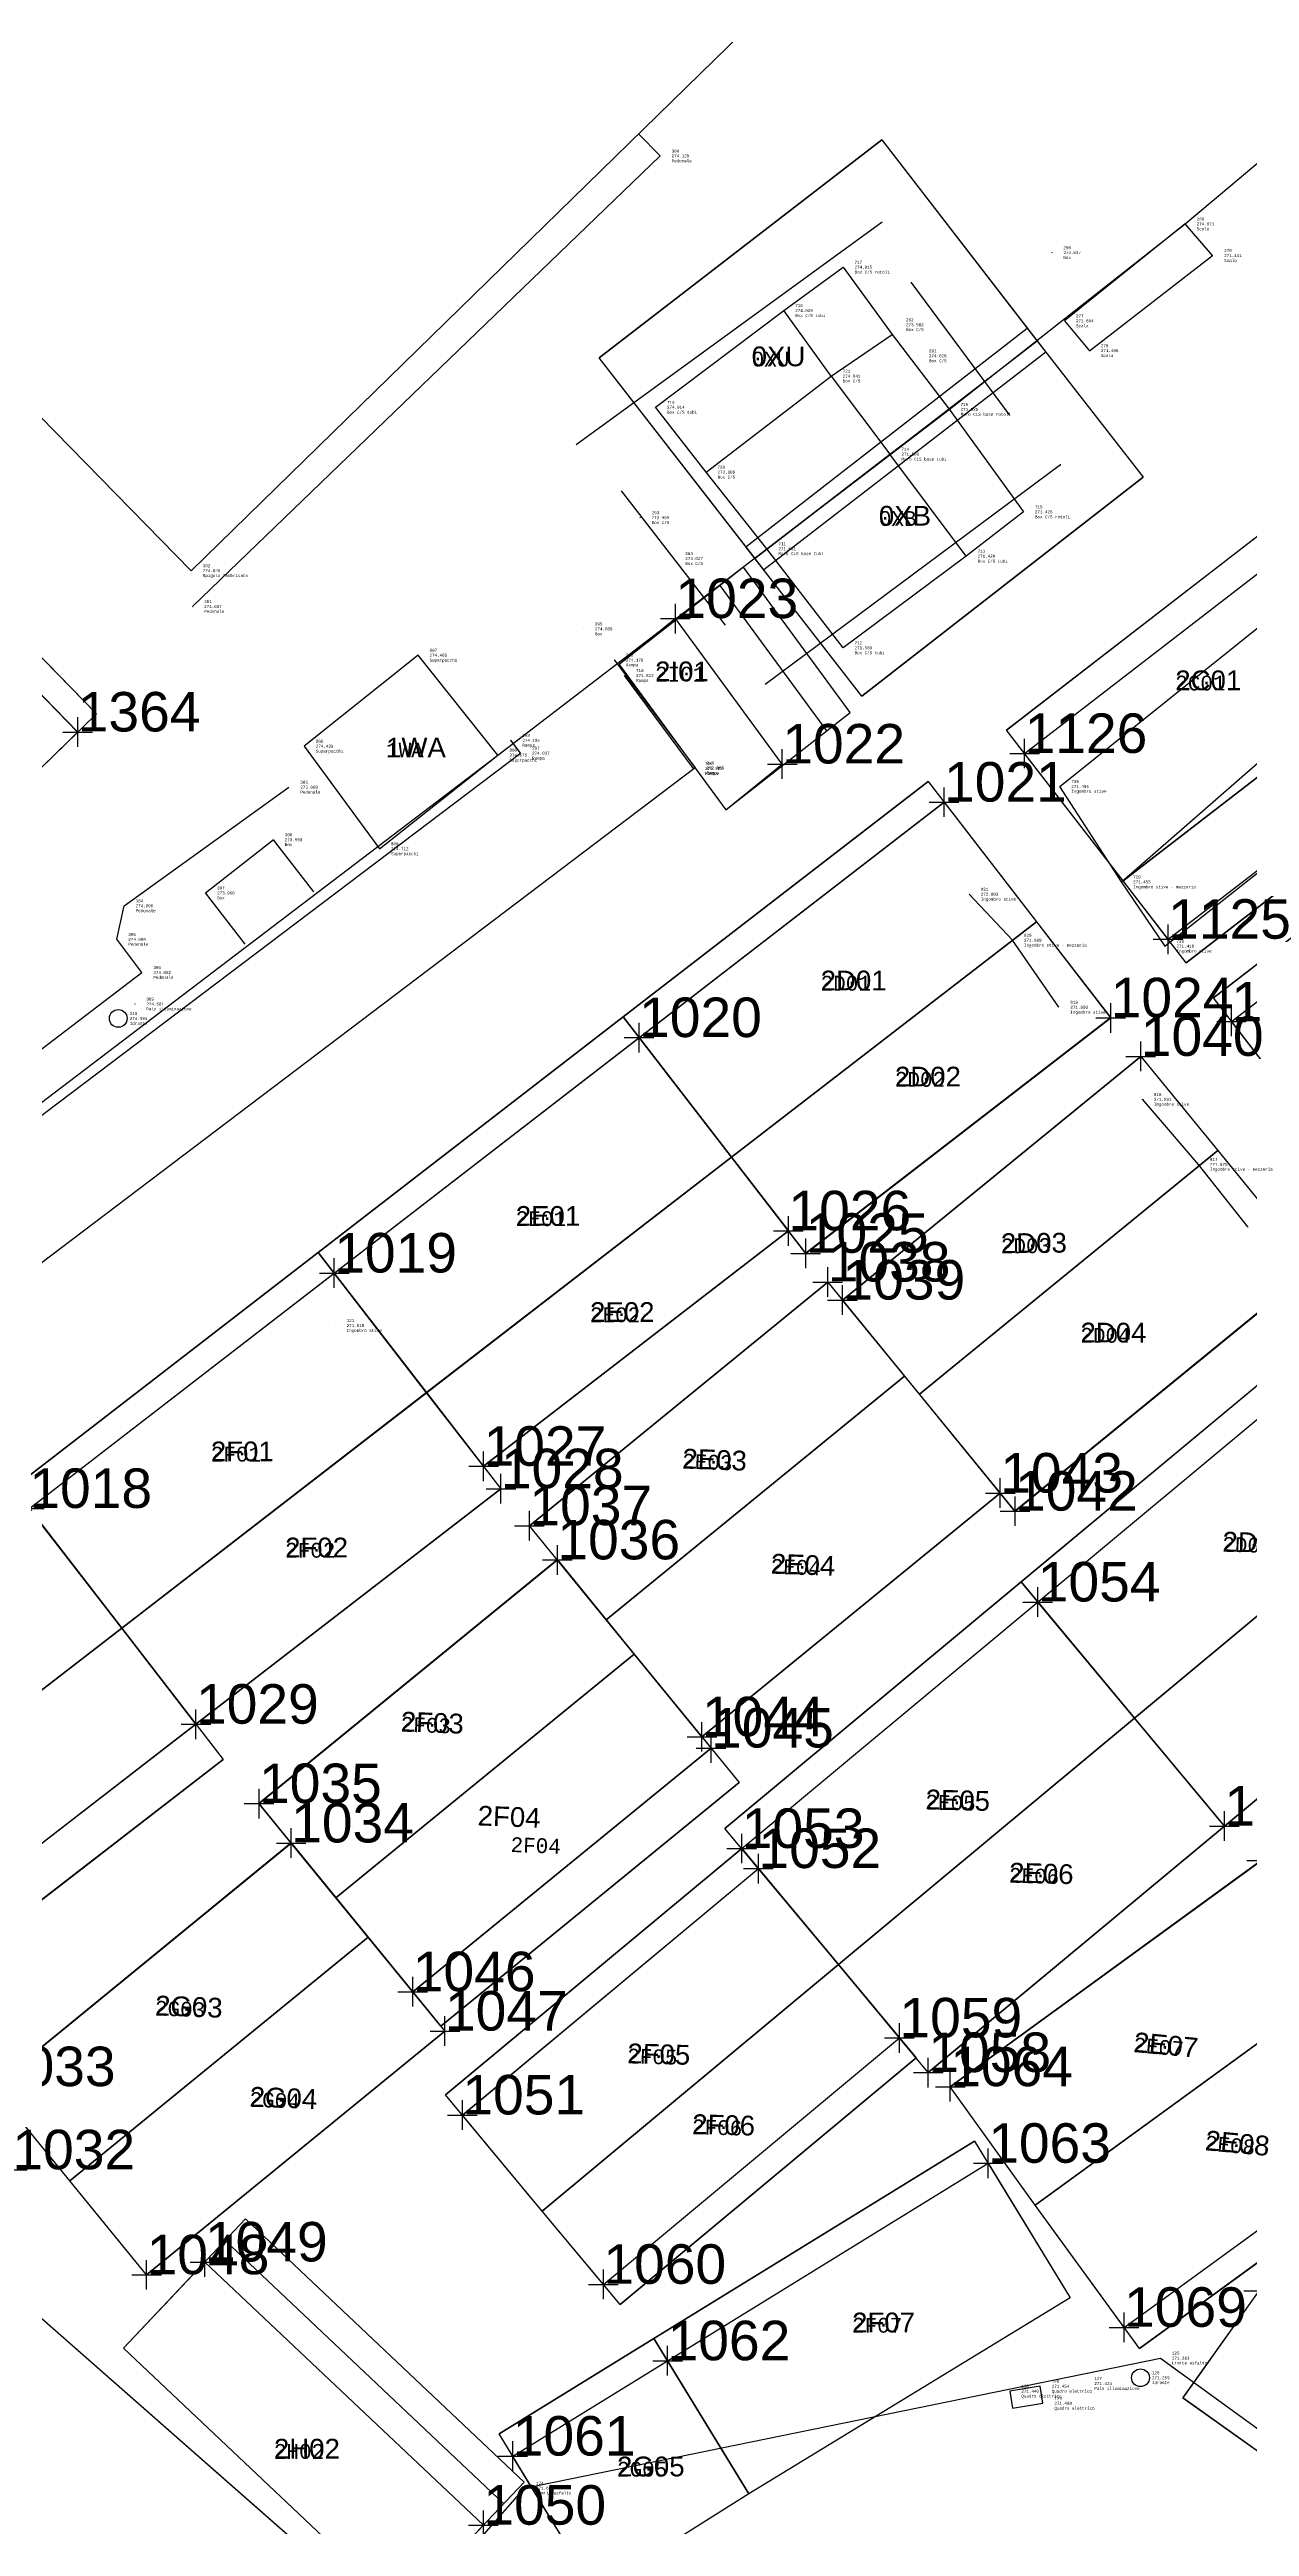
# Model space of a CAD drawing. Extents: x -1000 to 923337, y -63322 to 323191.
# Drawn here: x 208588 to 249076, y 46363 to 129966 of the extents above; entities that cross this region are included whole.
import ezdxf
from ezdxf.enums import TextEntityAlignment as Align

# ---------------------------------------------------------------- set-up
doc = ezdxf.new("R2010")
doc.units = 0
doc.header["$PDMODE"] = 35
doc.header["$PDSIZE"] = 1
for name, color, linetype in [('punti tracciati', 7, 'Continuous'), ('WF nome aree GPS', 7, 'Continuous'), ('WF nuovi punti', 6, 'Continuous'), ('WF_ingombro_stive_2', 1, 'Continuous'), ('WF_lato_di_accesso', 40, 'Continuous'), ('WF_nome_aree_GPS', 7, 'Continuous'), ('WF_tracciatura', 30, 'Continuous')]:
    doc.layers.add(name, color=color, linetype=linetype)
for name, color, linetype, lineweight in [('WF ingombro stive 2', 1, 'Continuous', 30), ('WF lato di accesso', 40, 'Continuous', 30), ('WF piazzole', 6, 'Continuous', 30), ('WF tracciatura', 30, 'Continuous', 30)]:
    doc.layers.add(name, color=color, linetype=linetype, lineweight=lineweight)
doc.layers.add('WF_piazzole', color=6, linetype='Continuous', plot=False)
doc.styles.add('FONTSTYLE_1', font='arial.ttf', dxfattribs={"height": 0.2})
doc.styles.add('FONTSTYLE_2', font='arial.ttf', dxfattribs={"height": 0.2})
doc.styles.get("Standard").update_dxf_attribs({"font": 'consola.ttf', "height": 500})

# ---------------------------------------------------------------- blocks, each defined once
blk = doc.blocks.new('rilievo 2')
at = {"color": 8}
for p, q in [((314517, -473480), (324848, -465970)), ((325817, -468004), (329130, -472483)), ((330867, -474168), (320896, -481588)), ((319553, -479577), (316045, -475043))]:
    blk.add_line(p, q, dxfattribs=at)
at = {"color": 8, "elevation": 2045}
blk.add_lwpolyline([(301578, -478948), (317351, -463742), (316621, -462996)], dxfattribs=at)
at = {"color": 8}
for points in [[(161648, -448828, 1954), (186863, -479531, 1078), (241997, -524553, 234), (257566, -525503, 360), (287808, -502280, 2651), (311879, -483968, 2683), (320954, -477001, -331), (327105, -472296, -331), (335070, -466036, 2080), (354649, -449578, 2133), (314683, -397379, 2207), (310635, -400536, 2212), (303510, -391107, 2143), (295063, -397138, 2335), (271429, -369482, 1692), (264211, -374625, 1649), (263130, -375375, 1675), (222048, -404916, 2809)], [(309560, -546125, -352), (312778, -542459, -391), (334234, -538070, -628), (348344, -548307, -983), (356892, -554192, -1195), (361959, -553931, -1407), (370204, -546889, -1399), (377957, -551519, -1580), (396391, -562427, -1455), (395427, -574492, -1317), (395026, -585611, -1377), (397751, -587224, -1981), (408367, -589089, -2210), (438006, -587763, -2348)], [(318901, -474415, 1995), (317195, -472225, 2023), (321522, -468958, 2048), (323525, -467495, 2024), (325182, -469764, -241251)], [(323126, -471171, 2050), (321522, -468958, 2048)], [(320954, -477001, -331), (318901, -474415, 1995), (323126, -471171, 2050), (325182, -469764, -241251), (327104, -472295, -467)], [(323126, -471171, 2050), (325108, -473807, -482)], [(320954, -477001, -331), (325108, -473807, -482), (327104, -472295, -467), (329612, -475756, -566), (327675, -477250, -564), (323524, -480345, -483), (320954, -477001, -331)], [(327675, -477250, -564), (325108, -473807, -482)], [(332925, -488245, -536), (342792, -479627, -732)], [(315807, -480757, 2187), (318531, -484399, 64), (294129, -502882, -37), (291669, -499749, -32), (312644, -483901, 2046), (312314, -483467, 2113)], [(318481, -484416, -282), (316151, -481280, -169)], [(252733, -525208, 321), (252800, -523809, 2574), (256922, -524079, 2529), (299863, -491302, 2611), (299017, -490184, 2014), (299264, -489052, 2014), (304821, -485049, 1996)], [(303351, -490348, 2310), (302016, -488619, 1969), (304298, -486821, 1972), (305654, -488580, 2259)], [(330807, -492475, -42), (329240, -490215, -11), (327783, -488662, 12)], [(337188, -499887, -264), (335516, -497779, -116), (333626, -495584, -100)]]:
    blk.add_polyline3d(points, dxfattribs=at)
for points in [[(330623, -449313, 2125), (301532, -477741, 2033), (237357, -412142, 2131), (266341, -383731, 2144)], [(330997, -469309, -387), (331837, -470315, -494), (335996, -467105, -550), (335070, -466036, 2080)], [(340490, -477283, -660), (345094, -481970, -805), (334389, -490413, -575), (332925, -488245, -536), (330839, -485021, -525)], [(305345, -483665, 2448), (307881, -487127, 2720), (311879, -483968, 2683), (309182, -480595, 2494)], [(330177, -539023, -538), (329152, -539187, -552), (329241, -539762, -598), (330267, -539597, -584)]]:
    blk.add_polyline3d(points, close=True, dxfattribs=at)
at = {"color": 1}
for centre in [(299068, -492854, 2592), (333561, -538734, -732)]:
    blk.add_circle(centre, 300, dxfattribs=at)
at = {"color": 8}
for p in [(317351, -463742, 2137), (335070, -466036, 2080), (330570, -467007, 2045), (335996, -467105, -550), (323525, -467495, 2024), (321522, -468958, 2048), (325263, -469439, 1990), (330997, -469309, -387), (326036, -470490, 2035), (331837, -470315, -494), (323126, -471171, 2050), (317195, -472225, 2023), (327104, -472295, -467), (325108, -473807, -482), (318901, -474415, 1995), (316678, -475952, 1998), (329612, -475756, -566), (317812, -477331, 2036), (320954, -477001, -331), (327675, -477250, -564), (301532, -477741, 2033), (301578, -478948, 2045), (314763, -479706, 2047), (309182, -480595, 2494), (323524, -480345, -483), (315807, -480757, 2187), (316151, -481280, -169), (305345, -483665, 2448), (311879, -483968, 2683), (312314, -483467, 2113), (312644, -483901, 2046), (318481, -484416, -282), (318531, -484399, 64), (304821, -485049, 1996), (330839, -485021, -525), (304298, -486821, 1972), (307881, -487127, 2720), (299264, -489052, 2014), (302016, -488619, 1969), (327783, -488662, 12), (332925, -488245, -536), (299017, -490184, 2014), (329240, -490215, -11), (334389, -490413, -575), (299863, -491302, 2611), (299627, -492367, 2590), (299068, -492854, 2592), (330807, -492475, -42), (333626, -495584, -100), (335516, -497779, -116), (337188, -499887, -264), (306385, -503220, -173), (334234, -538070, -628), (329152, -539187, -552), (330177, -539023, -538), (331617, -538929, -568), (333561, -538734, -732), (330267, -539597, -584), (312778, -542459, -391)]:
    blk.add_point(p, dxfattribs=at)
for s, p in [('300', (317740, -463576, 2137)), ('274.128', (317740, -463742, 2137)), ('Pedonale', (317740, -463909, 2137)), ('Scala', (335459, -466203, 2080)), ('288', (335459, -465869, 2080)), ('274.071', (335459, -466036, 2080)), ('717', (323914, -467328, 2024)), ('290', (330959, -466840, 2045)), ('274.037', (330959, -467007, 2045)), ('Box', (330959, -467174, 2045)), ('Scala', (336385, -467272, -550)), ('279', (336385, -466938, -550)), ('271.441', (336385, -467105, -550)), ('274.015', (323914, -467495, 2024)), ('Box C/S rotoli', (323914, -467661, 2024)), ('274.039', (321911, -468958, 2048)), ('718', (321911, -468791, 2048)), ('Box C/S tubi', (321911, -469125, 2048)), ('292', (325652, -469272, 1990)), ('273.982', (325652, -469439, 1990)), ('Box C/S', (325652, -469606, 1990)), ('Scala', (331386, -469475, -387)), ('277', (331386, -469142, -387)), ('271.604', (331386, -469309, -387)), ('291', (326425, -470323, 2035)), ('274.026', (326425, -470490, 2035)), ('Box C/S', (326425, -470657, 2035)), ('Scala', (332226, -470482, -494)), ('278', (332226, -470148, -494)), ('271.498', (332226, -470315, -494)), ('274.041', (323515, -471171, 2050)), ('721', (323515, -471004, 2050)), ('Box C/S', (323515, -471337, 2050)), ('274.014', (317584, -472225, 2023)), ('719', (317584, -472059, 2023)), ('Box C/S tubi', (317584, -472392, 2023)), ('271.525', (327493, -472295, -467)), ('716', (327493, -472128, -467)), ('Muro CLS base rotoli', (327493, -472462, -467)), ('Muro CLS base tubi', (325497, -473974, -482)), ('271.509', (325497, -473807, -482)), ('714', (325497, -473640, -482)), ('273.986', (319290, -474415, 1995)), ('720', (319290, -474248, 1995)), ('Box C/S', (319290, -474582, 1995)), ('715', (330001, -475590, -566)), ('293', (317067, -475786, 1998)), ('273.989', (317067, -475952, 1998)), ('Box C/S', (317067, -476119, 1998)), ('271.426', (330001, -475756, -566)), ('Box C/S rotoli', (330001, -475923, -566)), ('294', (318201, -477165, 2036)), ('274.027', (318201, -477331, 2036)), ('Muro CLS base tubi', (321343, -477167, -331)), ('271.661', (321343, -477001, -331)), ('711', (321343, -476834, -331)), ('271.428', (328064, -477250, -564)), ('713', (328064, -477083, -564)), ('Box C/S tubi', (328064, -477417, -564)), ('Spigolo fabbricato', (301921, -477908, 2033)), ('302', (301921, -477574, 2033)), ('274.025', (301921, -477741, 2033)), ('Box C/S', (318201, -477498, 2036)), ('301', (301967, -478782, 2045)), ('274.037', (301967, -478948, 2045)), ('Pedonale', (301967, -479115, 2045)), ('295', (315152, -479539, 2047)), ('274.039', (315152, -479706, 2047)), ('Box', (315152, -479873, 2047)), ('Superpacchi', (309571, -480761, 2494)), ('807', (309571, -480428, 2494)), ('274.485', (309571, -480595, 2494)), ('296', (316196, -480590, 2187)), ('274.178', (316196, -480757, 2187)), ('271.509', (323913, -480345, -483)), ('712', (323913, -480178, -483)), ('Box C/S tubi', (323913, -480512, -483)), ('Rampa', (316196, -480924, 2187)), ('271.822', (316540, -481280, -169)), ('710', (316540, -481114, -169)), ('Rampa', (316540, -481447, -169)), ('Superpacchi', (305734, -483832, 2448)), ('808', (305734, -483498, 2448)), ('274.439', (305734, -483665, 2448)), ('806', (312268, -483801, 2683)), ('274.675', (312268, -483968, 2683)), ('298', (312703, -483300, 2113)), ('274.105', (312703, -483467, 2113)), ('Rampa', (312703, -483634, 2113)), ('297', (313033, -483734, 2046)), ('274.037', (313033, -483901, 2046)), ('Rampa', (313033, -484068, 2046)), ('303', (305210, -484882, 1996)), ('Superpacchi', (312268, -484135, 2683)), ('709', (318870, -484249, -282)), ('271.709', (318870, -484416, -282)), ('Rampa', (318870, -484583, -282)), ('276', (318920, -484232, 64)), ('272.055', (318920, -484399, 64)), ('Rampa', (318920, -484566, 64)), ('730', (331228, -484855, -525)), ('273.988', (305210, -485049, 1996)), ('Pedonale', (305210, -485216, 1996)), ('271.466', (331228, -485021, -525)), ('Ingombro stive', (331228, -485188, -525)), ('308', (304687, -486654, 1972)), ('273.963', (304687, -486821, 1972)), ('Box', (304687, -486988, 1972)), ('Superpacchi', (308270, -487294, 2720)), ('809', (308270, -486960, 2720)), ('274.712', (308270, -487127, 2720)), ('271.455', (333314, -488245, -536)), ('729', (333314, -488079, -536)), ('304', (299653, -488885, 2014)), ('274.006', (299653, -489052, 2014)), ('307', (302405, -488452, 1969)), ('273.960', (302405, -488619, 1969)), ('Box', (302405, -488786, 1969)), ('821', (328172, -488495, 12)), ('272.003', (328172, -488662, 12)), ('Ingombro stive', (328172, -488829, 12)), ('Ingombro stive - mezzeria', (333314, -488412, -536)), ('Pedonale', (299653, -489219, 2014)), ('305', (299406, -490017, 2014)), ('274.006', (299406, -490184, 2014)), ('Pedonale', (299406, -490351, 2014)), ('820', (329629, -490048, -11)), ('271.980', (329629, -490215, -11)), ('Ingombro stive - mezzeria', (329629, -490381, -11)), ('271.416', (334778, -490413, -575)), ('728', (334778, -490247, -575)), ('Ingombro stive', (334778, -490580, -575)), ('306', (300252, -491135, 2611)), ('274.602', (300252, -491302, 2611)), ('Pedonale', (300252, -491468, 2611)), ('309', (300016, -492201, 2590)), ('274.581', (300016, -492367, 2590)), ('819', (331196, -492308, -42)), ('310', (299457, -492687, 2592)), ('274.584', (299457, -492854, 2592)), ('Idrante', (299457, -493021, 2592)), ('Palo illuminazione', (300016, -492534, 2590)), ('271.950', (331196, -492475, -42)), ('Ingombro stive', (331196, -492642, -42)), ('818', (334015, -495417, -100)), ('271.891', (334015, -495584, -100)), ('Ingombro stive', (334015, -495750, -100)), ('817', (335905, -497612, -116)), ('271.875', (335905, -497779, -116)), ('Ingombro stive - mezzeria', (335905, -497945, -116)), ('271.818', (306774, -503220, -173)), ('121', (306774, -503054, -173)), ('Ingombro stive', (306774, -503387, -173)), ('125', (334623, -537904, -628)), ('271.363', (334623, -538070, -628)), ('Limite asfalto', (334623, -538237, -628)), ('271.440', (329541, -539187, -552)), ('130', (329541, -539020, -552)), ('Quadro elettrico', (330566, -539189, -538)), ('128', (330566, -538856, -538)), ('271.454', (330566, -539023, -538)), ('127', (332006, -538762, -568)), ('271.424', (332006, -538929, -568)), ('Palo illuminazione', (332006, -539095, -568)), ('126', (333950, -538568, -732)), ('271.259', (333950, -538734, -732)), ('Idrante', (333950, -538901, -732)), ('Quadro elettrico', (329541, -539354, -552)), ('Quadro elettrico', (330656, -539764, -584)), ('129', (330656, -539430, -584)), ('271.408', (330656, -539597, -584)), ('271.600', (313167, -542459, -391)), ('124', (313167, -542292, -391)), ('Limite asfalto', (313167, -542625, -391))]:
    blk.add_text(s, height=100, dxfattribs=at).set_placement(p, align=Align.MIDDLE_LEFT)
blk = doc.blocks.new('Croce___ATS')
at = {"color": 0}
for p, q in [((-0.5, 0), (0.5, 0)), ((0, -0.5), (0, 0.5))]:
    blk.add_line(p, q, dxfattribs=at)
blk = doc.blocks.new('T_P_24')
at = {"color": 7}
blk.add_point((0, 0), dxfattribs=at)
blk.add_blockref('Croce___ATS', (0, 0), dxfattribs=at)
at = {"color": 7, "insert": (0, 0), "char_height": 1.3333, "attachment_point": 7, "style": 'FONTSTYLE_1'}
blk.add_mtext('1018', dxfattribs=at)
blk = doc.blocks.new('T_P_25')
at = {"color": 7}
blk.add_point((0, 0), dxfattribs=at)
blk.add_blockref('Croce___ATS', (0, 0), dxfattribs=at)
at = {"color": 7, "insert": (0, 0), "char_height": 1.3333, "attachment_point": 7, "style": 'FONTSTYLE_1'}
blk.add_mtext('1019', dxfattribs=at)
blk = doc.blocks.new('T_P_26')
at = {"color": 7}
blk.add_point((0, 0), dxfattribs=at)
blk.add_blockref('Croce___ATS', (0, 0), dxfattribs=at)
at = {"color": 7, "insert": (0, 0), "char_height": 1.3333, "attachment_point": 7, "style": 'FONTSTYLE_1'}
blk.add_mtext('1020', dxfattribs=at)
blk = doc.blocks.new('T_P_27')
at = {"color": 7}
blk.add_point((0, 0), dxfattribs=at)
blk.add_blockref('Croce___ATS', (0, 0), dxfattribs=at)
at = {"color": 7, "insert": (0, 0), "char_height": 1.3333, "attachment_point": 7, "style": 'FONTSTYLE_1'}
blk.add_mtext('1021', dxfattribs=at)
blk = doc.blocks.new('T_P_28')
at = {"color": 7}
blk.add_point((0, 0), dxfattribs=at)
blk.add_blockref('Croce___ATS', (0, 0), dxfattribs=at)
at = {"color": 7, "insert": (0, 0), "char_height": 1.3333, "attachment_point": 7, "style": 'FONTSTYLE_1'}
blk.add_mtext('1022', dxfattribs=at)
blk = doc.blocks.new('T_P_29')
at = {"color": 7}
blk.add_point((0, 0), dxfattribs=at)
blk.add_blockref('Croce___ATS', (0, 0), dxfattribs=at)
at = {"color": 7, "insert": (0, 0), "char_height": 1.3333, "attachment_point": 7, "style": 'FONTSTYLE_1'}
blk.add_mtext('1023', dxfattribs=at)
blk = doc.blocks.new('T_P_30')
at = {"color": 7}
blk.add_point((0, 0), dxfattribs=at)
blk.add_blockref('Croce___ATS', (0, 0), dxfattribs=at)
at = {"color": 7, "insert": (0, 0), "char_height": 1.3333, "attachment_point": 7, "style": 'FONTSTYLE_1'}
blk.add_mtext('1024', dxfattribs=at)
blk = doc.blocks.new('T_P_31')
at = {"color": 7}
blk.add_point((0, 0), dxfattribs=at)
blk.add_blockref('Croce___ATS', (0, 0), dxfattribs=at)
at = {"color": 7, "insert": (0, 0), "char_height": 1.3333, "attachment_point": 7, "style": 'FONTSTYLE_1'}
blk.add_mtext('1025', dxfattribs=at)
blk = doc.blocks.new('T_P_32')
at = {"color": 7}
blk.add_point((0, 0), dxfattribs=at)
blk.add_blockref('Croce___ATS', (0, 0), dxfattribs=at)
at = {"color": 7, "insert": (0, 0), "char_height": 1.3333, "attachment_point": 7, "style": 'FONTSTYLE_1'}
blk.add_mtext('1026', dxfattribs=at)
blk = doc.blocks.new('T_P_33')
at = {"color": 7}
blk.add_point((0, 0), dxfattribs=at)
blk.add_blockref('Croce___ATS', (0, 0), dxfattribs=at)
at = {"color": 7, "insert": (0, 0), "char_height": 1.3333, "attachment_point": 7, "style": 'FONTSTYLE_1'}
blk.add_mtext('1027', dxfattribs=at)
blk = doc.blocks.new('T_P_34')
at = {"color": 7}
blk.add_point((0, 0), dxfattribs=at)
blk.add_blockref('Croce___ATS', (0, 0), dxfattribs=at)
at = {"color": 7, "insert": (0, 0), "char_height": 1.3333, "attachment_point": 7, "style": 'FONTSTYLE_1'}
blk.add_mtext('1028', dxfattribs=at)
blk = doc.blocks.new('T_P_35')
at = {"color": 7}
blk.add_point((0, 0), dxfattribs=at)
blk.add_blockref('Croce___ATS', (0, 0), dxfattribs=at)
at = {"color": 7, "insert": (0, 0), "char_height": 1.3333, "attachment_point": 7, "style": 'FONTSTYLE_1'}
blk.add_mtext('1029', dxfattribs=at)
blk = doc.blocks.new('T_P_38')
at = {"color": 7}
blk.add_point((0, 0), dxfattribs=at)
blk.add_blockref('Croce___ATS', (0, 0), dxfattribs=at)
at = {"color": 7, "insert": (0, 0), "char_height": 1.3333, "attachment_point": 7, "style": 'FONTSTYLE_1'}
blk.add_mtext('1032', dxfattribs=at)
blk = doc.blocks.new('T_P_39')
at = {"color": 7}
blk.add_point((0, 0), dxfattribs=at)
blk.add_blockref('Croce___ATS', (0, 0), dxfattribs=at)
at = {"color": 7, "insert": (0, 0), "char_height": 1.3333, "attachment_point": 7, "style": 'FONTSTYLE_1'}
blk.add_mtext('1033', dxfattribs=at)
blk = doc.blocks.new('T_P_40')
at = {"color": 7}
blk.add_point((0, 0), dxfattribs=at)
blk.add_blockref('Croce___ATS', (0, 0), dxfattribs=at)
at = {"color": 7, "insert": (0, 0), "char_height": 1.3333, "attachment_point": 7, "style": 'FONTSTYLE_1'}
blk.add_mtext('1034', dxfattribs=at)
blk = doc.blocks.new('T_P_41')
at = {"color": 7}
blk.add_point((0, 0), dxfattribs=at)
blk.add_blockref('Croce___ATS', (0, 0), dxfattribs=at)
at = {"color": 7, "insert": (0, 0), "char_height": 1.3333, "attachment_point": 7, "style": 'FONTSTYLE_1'}
blk.add_mtext('1035', dxfattribs=at)
blk = doc.blocks.new('T_P_42')
at = {"color": 7}
blk.add_point((0, 0), dxfattribs=at)
blk.add_blockref('Croce___ATS', (0, 0), dxfattribs=at)
at = {"color": 7, "insert": (0, 0), "char_height": 1.3333, "attachment_point": 7, "style": 'FONTSTYLE_1'}
blk.add_mtext('1036', dxfattribs=at)
blk = doc.blocks.new('T_P_43')
at = {"color": 7}
blk.add_point((0, 0), dxfattribs=at)
blk.add_blockref('Croce___ATS', (0, 0), dxfattribs=at)
at = {"color": 7, "insert": (0, 0), "char_height": 1.3333, "attachment_point": 7, "style": 'FONTSTYLE_1'}
blk.add_mtext('1037', dxfattribs=at)
blk = doc.blocks.new('T_P_44')
at = {"color": 7}
blk.add_point((0, 0), dxfattribs=at)
blk.add_blockref('Croce___ATS', (0, 0), dxfattribs=at)
at = {"color": 7, "insert": (0, 0), "char_height": 1.3333, "attachment_point": 7, "style": 'FONTSTYLE_1'}
blk.add_mtext('1038', dxfattribs=at)
blk = doc.blocks.new('T_P_45')
at = {"color": 7}
blk.add_point((0, 0), dxfattribs=at)
blk.add_blockref('Croce___ATS', (0, 0), dxfattribs=at)
at = {"color": 7, "insert": (0, 0), "char_height": 1.3333, "attachment_point": 7, "style": 'FONTSTYLE_1'}
blk.add_mtext('1039', dxfattribs=at)
blk = doc.blocks.new('T_P_46')
at = {"color": 7}
blk.add_point((0, 0), dxfattribs=at)
blk.add_blockref('Croce___ATS', (0, 0), dxfattribs=at)
at = {"color": 7, "insert": (0, 0), "char_height": 1.3333, "attachment_point": 7, "style": 'FONTSTYLE_1'}
blk.add_mtext('1040', dxfattribs=at)
blk = doc.blocks.new('T_P_48')
at = {"color": 7}
blk.add_point((0, 0), dxfattribs=at)
blk.add_blockref('Croce___ATS', (0, 0), dxfattribs=at)
at = {"color": 7, "insert": (0, 0), "char_height": 1.3333, "attachment_point": 7, "style": 'FONTSTYLE_1'}
blk.add_mtext('1042', dxfattribs=at)
blk = doc.blocks.new('T_P_49')
at = {"color": 7}
blk.add_point((0, 0), dxfattribs=at)
blk.add_blockref('Croce___ATS', (0, 0), dxfattribs=at)
at = {"color": 7, "insert": (0, 0), "char_height": 1.3333, "attachment_point": 7, "style": 'FONTSTYLE_1'}
blk.add_mtext('1043', dxfattribs=at)
blk = doc.blocks.new('T_P_50')
at = {"color": 7}
blk.add_point((0, 0), dxfattribs=at)
blk.add_blockref('Croce___ATS', (0, 0), dxfattribs=at)
at = {"color": 7, "insert": (0, 0), "char_height": 1.3333, "attachment_point": 7, "style": 'FONTSTYLE_1'}
blk.add_mtext('1044', dxfattribs=at)
blk = doc.blocks.new('T_P_51')
at = {"color": 7}
blk.add_point((0, 0), dxfattribs=at)
blk.add_blockref('Croce___ATS', (0, 0), dxfattribs=at)
at = {"color": 7, "insert": (0, 0), "char_height": 1.3333, "attachment_point": 7, "style": 'FONTSTYLE_1'}
blk.add_mtext('1045', dxfattribs=at)
blk = doc.blocks.new('T_P_52')
at = {"color": 7}
blk.add_point((0, 0), dxfattribs=at)
blk.add_blockref('Croce___ATS', (0, 0), dxfattribs=at)
at = {"color": 7, "insert": (0, 0), "char_height": 1.3333, "attachment_point": 7, "style": 'FONTSTYLE_1'}
blk.add_mtext('1046', dxfattribs=at)
blk = doc.blocks.new('T_P_53')
at = {"color": 7}
blk.add_point((0, 0), dxfattribs=at)
blk.add_blockref('Croce___ATS', (0, 0), dxfattribs=at)
at = {"color": 7, "insert": (0, 0), "char_height": 1.3333, "attachment_point": 7, "style": 'FONTSTYLE_1'}
blk.add_mtext('1047', dxfattribs=at)
blk = doc.blocks.new('T_P_54')
at = {"color": 7}
blk.add_point((0, 0), dxfattribs=at)
blk.add_blockref('Croce___ATS', (0, 0), dxfattribs=at)
at = {"color": 7, "insert": (0, 0), "char_height": 1.3333, "attachment_point": 7, "style": 'FONTSTYLE_1'}
blk.add_mtext('1048', dxfattribs=at)
blk = doc.blocks.new('T_P_55')
at = {"color": 7}
blk.add_point((0, 0), dxfattribs=at)
blk.add_blockref('Croce___ATS', (0, 0), dxfattribs=at)
at = {"color": 7, "insert": (0, 0), "char_height": 1.3333, "attachment_point": 7, "style": 'FONTSTYLE_1'}
blk.add_mtext('1049', dxfattribs=at)
blk = doc.blocks.new('T_P_56')
at = {"color": 7}
blk.add_point((0, 0), dxfattribs=at)
blk.add_blockref('Croce___ATS', (0, 0), dxfattribs=at)
at = {"color": 7, "insert": (0, 0), "char_height": 1.3333, "attachment_point": 7, "style": 'FONTSTYLE_1'}
blk.add_mtext('1050', dxfattribs=at)
blk = doc.blocks.new('T_P_57')
at = {"color": 7}
blk.add_point((0, 0), dxfattribs=at)
blk.add_blockref('Croce___ATS', (0, 0), dxfattribs=at)
at = {"color": 7, "insert": (0, 0), "char_height": 1.3333, "attachment_point": 7, "style": 'FONTSTYLE_1'}
blk.add_mtext('1051', dxfattribs=at)
blk = doc.blocks.new('T_P_58')
at = {"color": 7}
blk.add_point((0, 0), dxfattribs=at)
blk.add_blockref('Croce___ATS', (0, 0), dxfattribs=at)
at = {"color": 7, "insert": (0, 0), "char_height": 1.3333, "attachment_point": 7, "style": 'FONTSTYLE_1'}
blk.add_mtext('1052', dxfattribs=at)
blk = doc.blocks.new('T_P_59')
at = {"color": 7}
blk.add_point((0, 0), dxfattribs=at)
blk.add_blockref('Croce___ATS', (0, 0), dxfattribs=at)
at = {"color": 7, "insert": (0, 0), "char_height": 1.3333, "attachment_point": 7, "style": 'FONTSTYLE_1'}
blk.add_mtext('1053', dxfattribs=at)
blk = doc.blocks.new('T_P_60')
at = {"color": 7}
blk.add_point((0, 0), dxfattribs=at)
blk.add_blockref('Croce___ATS', (0, 0), dxfattribs=at)
at = {"color": 7, "insert": (0, 0), "char_height": 1.3333, "attachment_point": 7, "style": 'FONTSTYLE_1'}
blk.add_mtext('1054', dxfattribs=at)
blk = doc.blocks.new('T_P_63')
at = {"color": 7}
blk.add_point((0, 0), dxfattribs=at)
blk.add_blockref('Croce___ATS', (0, 0), dxfattribs=at)
at = {"color": 7, "insert": (0, 0), "char_height": 1.3333, "attachment_point": 7, "style": 'FONTSTYLE_1'}
blk.add_mtext('1057', dxfattribs=at)
blk = doc.blocks.new('T_P_64')
at = {"color": 7}
blk.add_point((0, 0), dxfattribs=at)
blk.add_blockref('Croce___ATS', (0, 0), dxfattribs=at)
at = {"color": 7, "insert": (0, 0), "char_height": 1.3333, "attachment_point": 7, "style": 'FONTSTYLE_1'}
blk.add_mtext('1058', dxfattribs=at)
blk = doc.blocks.new('T_P_65')
at = {"color": 7}
blk.add_point((0, 0), dxfattribs=at)
blk.add_blockref('Croce___ATS', (0, 0), dxfattribs=at)
at = {"color": 7, "insert": (0, 0), "char_height": 1.3333, "attachment_point": 7, "style": 'FONTSTYLE_1'}
blk.add_mtext('1059', dxfattribs=at)
blk = doc.blocks.new('T_P_66')
at = {"color": 7}
blk.add_point((0, 0), dxfattribs=at)
blk.add_blockref('Croce___ATS', (0, 0), dxfattribs=at)
at = {"color": 7, "insert": (0, 0), "char_height": 1.3333, "attachment_point": 7, "style": 'FONTSTYLE_1'}
blk.add_mtext('1060', dxfattribs=at)
blk = doc.blocks.new('T_P_67')
at = {"color": 7}
blk.add_point((0, 0), dxfattribs=at)
blk.add_blockref('Croce___ATS', (0, 0), dxfattribs=at)
at = {"color": 7, "insert": (0, 0), "char_height": 1.3333, "attachment_point": 7, "style": 'FONTSTYLE_1'}
blk.add_mtext('1061', dxfattribs=at)
blk = doc.blocks.new('T_P_68')
at = {"color": 7}
blk.add_point((0, 0), dxfattribs=at)
blk.add_blockref('Croce___ATS', (0, 0), dxfattribs=at)
at = {"color": 7, "insert": (0, 0), "char_height": 1.3333, "attachment_point": 7, "style": 'FONTSTYLE_1'}
blk.add_mtext('1062', dxfattribs=at)
blk = doc.blocks.new('T_P_69')
at = {"color": 7}
blk.add_point((0, 0), dxfattribs=at)
blk.add_blockref('Croce___ATS', (0, 0), dxfattribs=at)
at = {"color": 7, "insert": (0, 0), "char_height": 1.3333, "attachment_point": 7, "style": 'FONTSTYLE_1'}
blk.add_mtext('1063', dxfattribs=at)
blk = doc.blocks.new('T_P_70')
at = {"color": 7}
blk.add_point((0, 0), dxfattribs=at)
blk.add_blockref('Croce___ATS', (0, 0), dxfattribs=at)
at = {"color": 7, "insert": (0, 0), "char_height": 1.3333, "attachment_point": 7, "style": 'FONTSTYLE_1'}
blk.add_mtext('1064', dxfattribs=at)
blk = doc.blocks.new('T_P_71')
at = {"color": 7}
blk.add_point((0, 0), dxfattribs=at)
blk.add_blockref('Croce___ATS', (0, 0), dxfattribs=at)
at = {"color": 7, "insert": (0, 0), "char_height": 1.3333, "attachment_point": 7, "style": 'FONTSTYLE_1'}
blk.add_mtext('1065', dxfattribs=at)
blk = doc.blocks.new('T_P_75')
at = {"color": 7}
blk.add_point((0, 0), dxfattribs=at)
blk.add_blockref('Croce___ATS', (0, 0), dxfattribs=at)
at = {"color": 7, "insert": (0, 0), "char_height": 1.3333, "attachment_point": 7, "style": 'FONTSTYLE_1'}
blk.add_mtext('1069', dxfattribs=at)
blk = doc.blocks.new('T_P_84')
at = {"color": 7}
blk.add_point((0, 0), dxfattribs=at)
blk.add_blockref('Croce___ATS', (0, 0), dxfattribs=at)
at = {"color": 7, "insert": (0, 0), "char_height": 1.3333, "attachment_point": 7, "style": 'FONTSTYLE_1'}
blk.add_mtext('1078', dxfattribs=at)
blk = doc.blocks.new('T_P_128')
at = {"color": 7}
blk.add_point((0, 0), dxfattribs=at)
blk.add_blockref('Croce___ATS', (0, 0), dxfattribs=at)
at = {"color": 7, "insert": (0, 0), "char_height": 1.3333, "attachment_point": 7, "style": 'FONTSTYLE_1'}
blk.add_mtext('1122', dxfattribs=at)
blk = doc.blocks.new('T_P_131')
at = {"color": 7}
blk.add_point((0, 0), dxfattribs=at)
blk.add_blockref('Croce___ATS', (0, 0), dxfattribs=at)
at = {"color": 7, "insert": (0, 0), "char_height": 1.3333, "attachment_point": 7, "style": 'FONTSTYLE_1'}
blk.add_mtext('1125', dxfattribs=at)
blk = doc.blocks.new('T_P_132')
at = {"color": 7}
blk.add_point((0, 0), dxfattribs=at)
blk.add_blockref('Croce___ATS', (0, 0), dxfattribs=at)
at = {"color": 7, "insert": (0, 0), "char_height": 1.3333, "attachment_point": 7, "style": 'FONTSTYLE_1'}
blk.add_mtext('1126', dxfattribs=at)
blk = doc.blocks.new('T_P_367')
at = {"color": 7}
blk.add_point((0, 0), dxfattribs=at)
blk.add_blockref('Croce___ATS', (0, 0), dxfattribs=at)
at = {"color": 7, "insert": (0, 0), "char_height": 1.3333, "attachment_point": 7, "style": 'FONTSTYLE_1'}
blk.add_mtext('1364', dxfattribs=at)
blk = doc.blocks.new('punti tracciatura 2')
at = {"layer": 'WF_ingombro_stive_2', "ltscale": 0.5}
blk.add_line((1346536.273, -3475.728, 272.293), (1346558.876, -3495.58, 272.293), dxfattribs=at)
at = {"layer": 'WF_ingombro_stive_2', "ltscale": 0.5, "flags": 128}
for points, elevation in [([(1346547.904, -3431.326), (1346546.219, -3432.968), (1346512.269, -3398.141), (1346513.954, -3396.498)], 273.83), ([(1346590.143, -3424.103), (1346593.471, -3428.401), (1346583.183, -3436.348), (1346579.855, -3432.05)], 271.991), ([(1346568.074, -3427.499), (1346566.176, -3429.047), (1346569.779, -3433.957), (1346571.68, -3432.406)], 272.352), ([(1346584.7, -3438.321), (1346583.183, -3436.348), (1346593.471, -3428.401), (1346594.989, -3430.374)], 271.991), ([(1346597.127, -3433.145), (1346599.465, -3436.172), (1346589.177, -3444.119), (1346586.838, -3441.092)], 271.991), ([(1346577.137, -3433.693), (1346580.254, -3437.73), (1346569.966, -3445.677), (1346566.848, -3441.64)], 271.98), ([(1346566.848, -3441.64), (1346569.966, -3445.677), (1346559.678, -3453.624), (1346556.56, -3449.587)], 271.98), ([(1346556.56, -3449.587), (1346559.678, -3453.624), (1346549.39, -3461.571), (1346546.272, -3457.534)], 271.98), ([(1346590.29, -3452.372), (1346593.553, -3456.291), (1346583.563, -3464.61), (1346580.3, -3460.691)], 271.224), ([(1346546.272, -3457.534), (1346549.39, -3461.571), (1346539.102, -3469.518), (1346535.984, -3465.481)], 271.98), ([(1346580.3, -3460.691), (1346583.563, -3464.61), (1346573.573, -3472.929), (1346570.31, -3469.01)], 271.224), ([(1346570.874, -3469.687), (1346573.573, -3472.929), (1346563.583, -3481.248), (1346560.884, -3478.005)], 271.224), ([(1346565.643, -3483.721), (1346563.583, -3481.248), (1346573.573, -3472.929), (1346575.633, -3475.403)], 271.224), ([(1346583.214, -3485.173), (1346580.214, -3481.049), (1346590.726, -3473.401), (1346593.727, -3477.525)], 271.426), ([(1346578.628, -3479.636), (1346581.399, -3484.176), (1346570.551, -3490.795), (1346567.809, -3486.301)], 271.991), ([(1346561.593, -3491.851), (1346558.844, -3494.757), (1346549.449, -3485.874), (1346552.198, -3482.967)], 272.293), ([(1346587.756, -3483.945), (1346585.194, -3487.546), (1346590.246, -3491.141), (1346592.808, -3487.54)], 274.025), ([(1346567.809, -3486.301), (1346570.551, -3490.795), (1346565.353, -3494.062), (1346562.582, -3489.521)], 271.991)]:
    blk.add_lwpolyline(points, dxfattribs=dict(at, elevation=elevation))
for points, elevation in [([(1346580.254, -3437.73), (1346582.761, -3440.974), (1346572.473, -3448.921), (1346569.966, -3445.677)], 271.98), ([(1346583.778, -3442.274), (1346586.372, -3445.449), (1346576.306, -3453.675), (1346573.711, -3450.5)], 271.875), ([(1346569.966, -3445.677), (1346571.887, -3448.163), (1346561.599, -3456.11), (1346559.678, -3453.624)], 271.98), ([(1346586.372, -3445.449), (1346589.599, -3449.399), (1346579.533, -3457.624), (1346576.306, -3453.675)], 271.875), ([(1346573.213, -3449.89), (1346575.807, -3453.065), (1346565.74, -3461.29), (1346563.146, -3458.116)], 271.875), ([(1346559.678, -3453.624), (1346562.184, -3456.868), (1346551.896, -3464.815), (1346549.39, -3461.571)], 271.98), ([(1346575.807, -3453.065), (1346579.034, -3457.014), (1346568.967, -3465.24), (1346565.74, -3461.29)], 271.875), ([(1346593.553, -3456.291), (1346596.588, -3459.935), (1346586.598, -3468.254), (1346583.563, -3464.61)], 271.224), ([(1346564.09, -3459.27), (1346566.684, -3462.445), (1346556.617, -3470.671), (1346554.023, -3467.496)], 271.875), ([(1346549.39, -3461.571), (1346551.896, -3464.815), (1346541.608, -3472.762), (1346539.102, -3469.518)], 271.98), ([(1346566.684, -3462.445), (1346569.278, -3465.62), (1346559.211, -3473.846), (1346556.617, -3470.671)], 271.875), ([(1346583.563, -3464.61), (1346586.598, -3468.254), (1346576.608, -3476.573), (1346573.573, -3472.929)], 271.224), ([(1346555.108, -3468.824), (1346557.702, -3471.999), (1346547.635, -3480.224), (1346545.041, -3477.049)], 271.875), ([(1346587.85, -3469.409), (1346590.726, -3473.401), (1346580.214, -3481.049), (1346577.346, -3477.051)], 271.426), ([(1346557.702, -3471.999), (1346560.296, -3475.174), (1346550.23, -3483.399), (1346547.635, -3480.224)], 271.875)]:
    blk.add_lwpolyline(points, close=True, dxfattribs=dict(at, elevation=elevation))
at = {"layer": 'WF_lato_di_accesso', "ltscale": 0.5}
for p, q in [((1346575.042, -3411.333, 271.991), (1346565.506, -3418.692, 271.991)), ((1346574.367, -3430.111, 271.991), (1346583.862, -3422.725, 271.991)), ((1346559.389, -3428.733, 274.439), (1346555.552, -3431.804, 274.439)), ((1346572.473, -3448.921, 271.98), (1346582.761, -3440.974, 271.98)), ((1346583.778, -3442.274, 271.875), (1346573.711, -3450.5, 271.875)), ((1346561.599, -3456.11, 271.98), (1346571.887, -3448.163, 271.98)), ((1346579.533, -3457.624, 271.875), (1346589.599, -3449.399, 271.875)), ((1346573.213, -3449.89, 271.875), (1346563.146, -3458.116, 271.875)), ((1346551.896, -3464.815, 271.98), (1346562.184, -3456.868, 271.98)), ((1346568.967, -3465.24, 271.875), (1346579.034, -3457.014, 271.875)), ((1346564.09, -3459.27, 271.875), (1346554.023, -3467.496, 271.875)), ((1346586.598, -3468.254, 271.224), (1346596.588, -3459.935, 271.224)), ((1346541.608, -3472.762, 271.98), (1346551.896, -3464.815, 271.98)), ((1346559.211, -3473.846, 271.875), (1346569.278, -3465.62, 271.875)), ((1346576.608, -3476.573, 271.224), (1346586.598, -3468.254, 271.224)), ((1346555.108, -3468.824, 271.875), (1346545.041, -3477.049, 271.875)), ((1346587.85, -3469.409, 271.426), (1346577.346, -3477.051, 271.426)), ((1346550.23, -3483.399, 271.875), (1346560.296, -3475.174, 271.875))]:
    blk.add_line(p, q, dxfattribs=at)
at = {"layer": 'WF_piazzole', "ltscale": 0.5, "flags": 128}
for points, elevation in [([(1346565.506, -3418.692), (1346575.042, -3411.333), (1346580.573, -3418.507), (1346571.055, -3425.852)], 271.991), ([(1346583.862, -3422.725), (1346574.367, -3430.111), (1346570.452, -3425.078), (1346579.947, -3417.692)], 271.991), ([(1346562.086, -3432.107), (1346559.389, -3428.733), (1346555.552, -3431.804), (1346558.087, -3435.266)], 274.439)]:
    blk.add_lwpolyline(points, close=True, dxfattribs=dict(at, elevation=elevation))
at = {"layer": 'WF_tracciatura', "ltscale": 0.5}
for p, q in [((1346547.904, -3431.326, 273.83), (1346513.954, -3396.498, 273.83)), ((1346579.854, -3432.05, 271.991), (1346600.43, -3416.156, 271.991)), ((1346584.699, -3438.322, 271.991), (1346605.275, -3422.428, 271.991)), ((1346586.838, -3441.092, 271.991), (1346607.415, -3425.198, 271.991)), ((1346571.68, -3432.406, 272.352), (1346568.074, -3427.499, 272.352)), ((1346535.984, -3465.481, 271.98), (1346577.137, -3433.693, 271.98)), ((1346570.31, -3469.01, 271.224), (1346590.29, -3452.372, 271.224)), ((1346560.884, -3478.005, 271.224), (1346570.874, -3469.687, 271.224)), ((1346583.214, -3485.173, 271.426), (1346604.239, -3469.877, 271.426)), ((1346565.643, -3483.721, 271.224), (1346575.633, -3475.403, 271.224)), ((1346562.585, -3489.519, 271.991), (1346578.631, -3479.634, 271.991)), ((1346561.593, -3491.851, 272.293), (1346552.198, -3482.967, 272.293))]:
    blk.add_line(p, q, dxfattribs=at)
at = {"color": 7}
for name, p in [('T_P_29', (1346568.074, -3427.499, 272.352)), ('T_P_367', (1346547.904, -3431.326, 273.83)), ('T_P_28', (1346571.68, -3432.406, 272.352)), ('T_P_132', (1346579.855, -3432.05, 271.991)), ('T_P_27', (1346577.137, -3433.693, 271.98)), ('T_P_131', (1346584.7, -3438.321, 271.991)), ('T_P_26', (1346566.848, -3441.64, 271.98)), ('T_P_30', (1346582.761, -3440.974, 271.98)), ('T_P_128', (1346586.838, -3441.092, 271.991)), ('T_P_46', (1346583.778, -3442.274, 271.875)), ('T_P_32', (1346571.887, -3448.163, 271.98)), ('T_P_31', (1346572.473, -3448.921, 271.98)), ('T_P_25', (1346556.56, -3449.587, 271.98)), ('T_P_44', (1346573.213, -3449.89, 271.875)), ('T_P_45', (1346573.711, -3450.5, 271.875)), ('T_P_33', (1346561.599, -3456.11, 271.98)), ('T_P_34', (1346562.184, -3456.868, 271.98)), ('T_P_49', (1346579.034, -3457.014, 271.875)), ('T_P_24', (1346546.272, -3457.534, 271.98)), ('T_P_43', (1346563.146, -3458.116, 271.875)), ('T_P_48', (1346579.533, -3457.624, 271.875)), ('T_P_42', (1346564.09, -3459.27, 271.875)), ('T_P_60', (1346580.3, -3460.691, 271.224)), ('T_P_35', (1346551.896, -3464.815, 271.98)), ('T_P_50', (1346568.967, -3465.24, 271.875)), ('T_P_51', (1346569.278, -3465.62, 271.875)), ('T_P_41', (1346554.023, -3467.496, 271.875)), ('T_P_63', (1346586.598, -3468.254, 271.224)), ('T_P_40', (1346555.108, -3468.824, 271.875)), ('T_P_59', (1346570.31, -3469.01, 271.224)), ('T_P_58', (1346570.874, -3469.687, 271.224)), ('T_P_71', (1346587.85, -3469.409, 271.426)), ('T_P_52', (1346559.211, -3473.846, 271.875)), ('T_P_53', (1346560.296, -3475.174, 271.875)), ('T_P_65', (1346575.633, -3475.403, 271.224)), ('T_P_64', (1346576.608, -3476.573, 271.224)), ('T_P_39', (1346545.041, -3477.049, 271.875)), ('T_P_70', (1346577.346, -3477.051, 271.426)), ('T_P_57', (1346560.884, -3478.005, 271.224)), ('T_P_38', (1346545.7, -3479.856, 269.842)), ('T_P_69', (1346578.628, -3479.636, 271.991)), ('T_P_54', (1346550.23, -3483.399, 271.875)), ('T_P_55', (1346552.198, -3482.967, 272.293)), ('T_P_66', (1346565.643, -3483.721, 271.224)), ('T_P_84', (1346587.756, -3483.945, 274.025)), ('T_P_75', (1346583.214, -3485.173, 271.426)), ('T_P_68', (1346567.809, -3486.301, 271.991)), ('T_P_67', (1346562.585, -3489.519, 271.991)), ('T_P_56', (1346561.593, -3491.851, 272.293))]:
    blk.add_blockref(name, p, dxfattribs=at)
at = {"layer": 'WF_nome_aree_GPS', "char_height": 0.6667, "attachment_point": 7, "style": 'FONTSTYLE_2'}
for s, insert in [('0XU', (1346570.646, -3418.989, 271.087)), ('0XB', (1346574.939, -3424.369, 271.087)), ('2I01', (1346567.389, -3429.622, 271.943)), ('2C01', (1346584.941, -3429.923, 271.943)), ('1WA', (1346558.31, -3432.183, 271.087)), ('2D01', (1346572.975, -3440.055, 271.931)), ('2D02', (1346575.481, -3443.299, 271.931)), ('2E01', (1346562.687, -3448.002, 271.931)), ('2E02', (1346565.193, -3451.246, 271.931)), ('2F01', (1346552.398, -3455.949, 271.931)), ('2F02', (1346554.905, -3459.193, 271.931)), ('2F07', (1346574.036, -3485.351, 271.943)), ('2H02', (1346554.527, -3489.611, 271.943)), ('2G05', (1346566.105, -3490.211, 271.943))]:
    blk.add_mtext(s, dxfattribs=dict(at, insert=insert))
for s, insert, rotation in [('2D03', (1346579.06, -3448.923, 271.827), 0.5), ('2D04', (1346581.741, -3451.938, 271.827), 359.9), ('2E03', (1346568.297, -3456.185, 271.827), 357.8), ('2D05', (1346586.523, -3458.992, 271.175), 358.4), ('2E04', (1346571.282, -3459.732, 271.827), 357.8), ('2F03', (1346558.796, -3465.064, 271.827), 357.8), ('2E05', (1346576.506, -3467.691, 271.175), 358.4), ('2F04', (1346561.39, -3468.239, 271.827), 357.8), ('2E06', (1346579.326, -3470.163, 271.175), 358.4), ('2G03', (1346550.505, -3474.646, 271.827), 357.8), ('2E07', (1346583.513, -3475.878, 271.377), 354.6), ('2F05', (1346566.443, -3476.262, 271.175), 358.4), ('2G04', (1346553.696, -3477.726, 271.827), 357.8), ('2F06', (1346568.63, -3478.652, 271.175), 358.4), ('2E08', (1346585.925, -3479.193, 271.377), 354.6)]:
    blk.add_mtext(s, dxfattribs=dict(at, insert=insert, rotation=rotation))

msp = doc.modelspace()

# ---------------------------------------------------------------- linework, layer by layer
at = {"layer": 'WF ingombro stive 2'}
for points, elevation in [([(210166.9, 107545.3), (207851.3, 105288.1), (173901.5, 140115.5), (176217, 142372.7)], 1838.9), ([(231411.6, 104299.1), (235606.5, 107592.1), (232001.4, 112498.7), (227808.3, 109209.6)], 360.1), ([(238230.3, 105260), (241886.4, 100526.8), (231598.3, 92579.8), (227942.2, 97313)], -11.3), ([(241886.4, 100526.8), (244392.8, 97282.1), (234104.7, 89335.1), (231598.3, 92579.8)], -11.3), ([(227942.2, 97313), (231598.3, 92579.8), (221310.2, 84632.8), (217654, 89366)], -11.3), ([(245410.4, 95981.9), (248004.6, 92807), (237937.8, 84581.4), (235343.6, 87756.3)], -116.1), ([(248004.6, 92807), (251231.6, 88857.7), (241164.8, 80632.1), (237937.8, 84581.4)], -116.1), ([(231598.3, 92579.8), (233518.9, 90093.5), (223230.7, 82146.5), (221310.2, 84632.8)], -11.3), ([(217654, 89366), (221310.2, 84632.8), (211022.1, 76685.8), (207365.9, 81419)], -11.3), ([(234845.2, 88366.3), (237439.4, 85191.4), (227372.6, 76965.8), (224778.4, 80140.7)], -116.1), ([(251358.2, 86560.9), (255185.4, 81964.9), (245195.4, 73646.1), (241368.2, 78242.2)], -767.6), ([(221310.2, 84632.8), (223816.6, 81388.1), (213528.5, 73441.1), (211022.1, 76685.8)], -11.3), ([(237439.4, 85191.4), (240666.3, 81242.2), (230599.6, 73016.6), (227372.6, 76965.8)], -116.1), ([(255185.4, 81964.9), (258219.7, 78320.9), (248229.8, 70002.2), (245195.4, 73646.1)], -767.6), ([(207365.9, 81419), (211022.1, 76685.8), (200734, 68738.8), (197077.8, 73472)], -11.3), ([(225721.8, 78986.2), (228316, 75811.2), (218249.3, 67585.7), (215655, 70760.6)], -116.1), ([(241368.2, 78242.2), (245195.4, 73646.1), (235205.5, 65327.4), (231378.3, 69923.5)], -767.6), ([(211022.1, 76685.8), (214445.4, 72254), (204157.3, 64307), (200734, 68738.8)], -11.3), ([(228316, 75811.2), (231859.4, 71474.8), (221792.6, 63249.2), (218249.3, 67585.7)], -116.1), ([(245195.4, 73646.1), (248229.8, 70002.2), (238239.8, 61683.5), (235205.5, 65327.4)], -767.6), ([(216740.2, 69432.5), (219334.4, 66257.6), (209267.6, 58032), (206673.4, 61206.9)], -116.1), ([(231942, 69246.5), (235205.5, 65327.4), (225215.6, 57008.7), (221952.1, 60927.8)], -767.6), ([(249482.2, 68847.1), (252358.4, 64855.4), (241846, 57207.5), (238977.8, 61205)], -565.8), ([(219334.4, 66257.6), (221928.6, 63082.7), (211861.9, 54857.1), (209267.6, 58032)], -116.1), ([(235205.5, 65327.4), (237829.1, 62176.7), (227839.2, 53858), (225215.6, 57008.7)], -767.6), ([(252358.4, 64855.4), (255877, 60018.9), (245364.6, 52371.1), (241846, 57207.5)], -565.8), ([(193484.2, 59011.8), (197154.1, 63188.1), (220508.1, 42676.5), (216838.2, 38500.2)], 302), ([(215203.9, 56742.2), (224598.9, 47858.6), (220476.6, 43499), (211081.6, 52382.6)], 302), ([(251878.3, 47115.8), (254951.1, 51434.1), (249898.9, 55029), (246826.2, 50710.6)], 2033.3)]:
    msp.add_lwpolyline(points, close=True, dxfattribs=dict(at, elevation=elevation))
for points in [[(251163.2, 114944.3), (255103, 109855.1), (244814.9, 101908.1), (240875.1, 106997.3)], [(255103, 109855.1), (257230.4, 107089.7), (246942.3, 99142.7), (244814.9, 101908.1)], [(258147.4, 105902.7), (261096.9, 102084.2), (250808.8, 94137.2), (247859.3, 97955.7)], [(228981.9, 52707), (239801.5, 59372.7), (243030.8, 54080.1), (232182.7, 47461.1)], [(223755.6, 49487.2), (228981.9, 52707), (232182.7, 47461.1), (226984.9, 44194.6)]]:
    msp.add_lwpolyline(points, close=True, dxfattribs=at)
at = {"layer": 'WF lato di accesso'}
for p, q in [((210166.9, 107545.3, 1838.9), (176217, 142372.7, 1838.9)), ((236674.1, 126923.7), (227137.8, 119564.6)), ((235999.5, 108145.7), (245494.1, 115531.5)), ((251163.2, 114944.3), (240875.1, 106997.3)), ((235606.5, 107592.1, 360.1), (232001.4, 112498.7, 360.1)), ((221020.8, 109522.9, 2447.9), (217183.9, 106452.3, 2447.9)), ((246942.3, 99142.7), (257230.4, 107089.7)), ((258147.4, 105902.7), (247859.3, 97955.7)), ((238230.3, 105260, -11.3), (227942.2, 97313, -11.3)), ((227942.2, 97313, -11.3), (217654, 89366, -11.3)), ((234104.7, 89335.1, -11.3), (244392.8, 97282.1, -11.3)), ((245410.4, 95981.9, -116.1), (235343.6, 87756.3, -116.1)), ((223230.7, 82146.5, -11.3), (233518.9, 90093.5, -11.3)), ((217654, 89366, -11.3), (207365.9, 81419, -11.3)), ((241164.8, 80632.1, -116.1), (251231.6, 88857.7, -116.1)), ((234845.2, 88366.3, -116.1), (224778.4, 80140.7, -116.1)), ((251358.2, 86560.9, -767.6), (241368.2, 78242.2, -767.6)), ((213528.5, 73441.1, -11.3), (223816.6, 81388.1, -11.3)), ((230599.6, 73016.6, -116.1), (240666.3, 81242.2, -116.1)), ((225721.8, 78986.2, -116.1), (215655, 70760.6, -116.1)), ((241368.2, 78242.2, -767.6), (231378.3, 69923.5, -767.6)), ((248229.8, 70002.2, -767.6), (258219.7, 78320.9, -767.6)), ((204157.3, 64307, -11.3), (214445.4, 72254, -11.3)), ((221792.6, 63249.2, -116.1), (231859.4, 71474.8, -116.1)), ((216740.2, 69432.5, -116.1), (206673.4, 61206.9, -116.1)), ((238239.8, 61683.5, -767.6), (248229.8, 70002.2, -767.6)), ((231942, 69246.5, -767.6), (221952.1, 60927.8, -767.6)), ((249482.2, 68847.1, -565.8), (238977.8, 61205, -565.8)), ((211861.9, 54857.1, -116.1), (221928.6, 63082.7, -116.1)), ((227839.2, 53858, -767.6), (237829.1, 62176.7, -767.6)), ((239801.5, 59372.7), (228981.9, 52707)), ((245364.6, 52371.1, -565.8), (255877, 60018.9, -565.8)), ((224598.9, 47858.6, 302), (215203.9, 56742.2, 302)), ((228981.9, 52707), (223755.6, 49487.2))]:
    msp.add_line(p, q, dxfattribs=at)
at = {"layer": 'WF nuovi punti'}
for p in [(236687, 124147.9), (226356, 116637), (242705.9, 115949.7), (217183, 106452), (223717, 106149), (219719, 102990)]:
    msp.add_point(p, dxfattribs=at)
at = {"layer": 'WF piazzole'}
for points in [[(227137.8, 119564.6), (236674.1, 126923.7), (241916.1, 120127.2), (232397.9, 112782.1)], [(245494.1, 115531.5), (235999.5, 108145.7), (232084.5, 113178.6), (241579.1, 120564.3)]]:
    msp.add_lwpolyline(points, close=True, dxfattribs=at)
at = {"layer": 'WF piazzole', "elevation": 2447.9}
msp.add_lwpolyline([(223717.7, 106149.3), (221020.8, 109522.9), (217183.9, 106452.3), (219719, 102990)], close=True, dxfattribs=at)
at = {"layer": 'WF tracciatura'}
for p, q in [((209536.1, 106930.4, 1838.9), (175586.3, 141757.8, 1838.9)), ((241486.4, 106205.9), (262062.6, 122099.9)), ((246331, 99934.1), (266907.2, 115828.1)), ((248470.6, 97164.3), (269046.8, 113058.3)), ((234819.6, 106974.4, 360.1), (231214.1, 111881.1, 360.1)), ((197616.3, 72774.9, -11.3), (238768.8, 104562.9, -11.3)), ((231942, 69246.5, -767.6), (251921.9, 85884, -767.6)), ((222515.7, 60250.9, -767.6), (232505.7, 68569.6, -767.6)), ((244846.3, 53083.4, -565.8), (265871.1, 68379.1, -565.8)), ((227275.5, 54534.9, -767.6), (237265.4, 62853.7, -767.6)), ((224217.6, 48737.2), (240263.5, 58622.7)), ((223911.9, 47132, 302), (214516.8, 56015.6, 302))]:
    msp.add_line(p, q, dxfattribs=at)

# ---------------------------------------------------------------- block references
at = {"color": 251}
msp.add_blockref('rilievo 2', (-88161.4, 590117.4), dxfattribs=at)
at = {"layer": 'punti tracciati', "xscale": 1000, "yscale": 1000, "zscale": 1000}
msp.add_blockref('punti tracciatura 2', (-1346338367.3, 3538255.9, -271991), dxfattribs=at)

# ---------------------------------------------------------------- texts
at = {"layer": 'WF nome aree GPS'}
for s, p in [('0XU', (232278.6, 119267.2, -904.8)), ('0XB', (236570.8, 113887.8, -904.8)), ('2I01', (229021, 108634.3, -48.8)), ('2C01', (246572.7, 108333, -48.8)), ('1WA', (219942.6, 106073.3, -904.8)), ('2D01', (234606.8, 98201.5, -60.1)), ('2D02', (237113.1, 94956.8, -60.1)), ('2E01', (224318.7, 90254.6, -60.1)), ('2E02', (226825, 87009.8, -60.1)), ('2F01', (214030.6, 82307.6, -60.1)), ('2F02', (216536.9, 79062.8, -60.1)), ('2F07', (235667.8, 52904.9, -48.8)), ('2H02', (216158.9, 48645.4, -48.8)), ('2G05', (227737.6, 48045.1, -48.8))]:
    msp.add_text(s, height=500, dxfattribs=at).set_placement(p)
for s, rotation, p in [('2D03', 0.528208, (240691.9, 89333.5, -164.8)), ('2D04', 359.996049, (243373.1, 86317.9, -164.8)), ('2E03', 357.895623, (229928.8, 82071.4, -164.8)), ('2D05', 358.427782, (248155, 79264.1, -816.4)), ('2E04', 357.895623, (232913.9, 78524, -164.8)), ('2F03', 357.895623, (220428.3, 73192.2, -164.8)), ('2E05', 358.427782, (238138, 70565.4, -816.4)), ('2F04', 357.895623, (224137, 69130.5, -164.8)), ('2E06', 358.427782, (240957.7, 68093.7, -816.4)), ('2G03', 357.895623, (212137.5, 63610.1, -164.8)), ('2E07', 354.679475, (245145.5, 62378.4, -614.5)), ('2F05', 358.427782, (228075.3, 61994.8, -816.4)), ('2G04', 357.895623, (215328.3, 60530.2, -164.8)), ('2F06', 358.427782, (230262.2, 59604.5, -816.4)), ('2E08', 354.679475, (247557.5, 59063, -614.5))]:
    msp.add_text(s, height=500, rotation=rotation, dxfattribs=at).set_placement(p)

doc.saveas('drawing.dxf')
